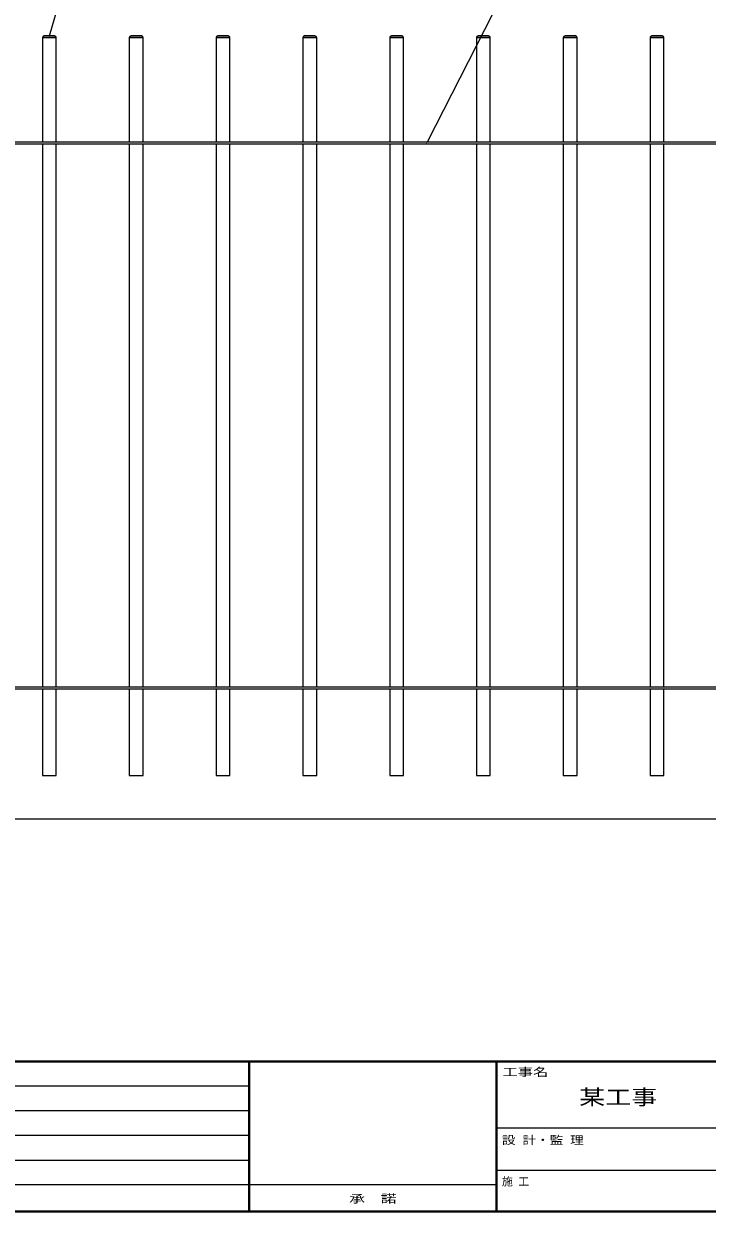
# Model space of a CAD drawing. Units: millimetres, scale not verified. Extents: x -210 to 199, y -148 to 137.
# Drawn here: x -103.8 to -5.4, y -148.1 to 23 of the extents above; entities that cross this region are included whole.
import ezdxf
from ezdxf.enums import TextEntityAlignment as Align

# ---------------------------------------------------------------- set-up
doc = ezdxf.new("R2010")
doc.units = ezdxf.units.MM
for name, color, linetype, lineweight in [('0-0', 6, 'Continuous', 25), ('0-1_0', 6, 'Continuous', 25), ('0-3_横桟', 2, 'Continuous', 25), ('0-4_文字', 7, 'Continuous', 25), ('0-7_縦格子', 6, 'Continuous', 25), ('0-9_THN', 4, 'Continuous', 9)]:
    doc.layers.add(name, color=color, linetype=linetype, lineweight=lineweight)
doc.styles.add('ＭＳ ゴシック', font='')
doc.styles.add('ＭＳ 明朝', font='')
doc.styles.get('ＭＳ ゴシック').set_extended_font_data('MS Gothic')
doc.styles.get('ＭＳ 明朝').set_extended_font_data('MS Mincho')

# ---------------------------------------------------------------- blocks, each defined once
blk = doc.blocks.new('A$C54DE35E0')
at = {"layer": '0-1_0'}
for p, q in [((0, -368.5), (556.725, -368.5)), ((0.2, -368.7), (556.525, -368.7)), ((186.106, -399), (186.106, -368.5)), ((186.306, -399), (186.306, -368.5)), ((235.906, -368.5), (235.906, -399)), ((236.106, -368.5), (236.106, -399)), ((76.106, -373.5), (186.106, -373.5)), ((76.106, -378.5), (186.106, -378.5)), ((236.106, -382), (541.973, -382)), ((76.106, -383.5), (186.106, -383.5)), ((76.106, -388.5), (186.106, -388.5)), ((236.106, -390.5), (386.973, -390.5)), ((236.106, -393.5), (0, -393.5)), ((556.525, -398.8), (0.2, -398.8))]:
    blk.add_line(p, q, dxfattribs=at)
blk.add_lwpolyline([(556.725, -399), (0, -399), (0, 0)], dxfattribs=at)
at = {"layer": '0-1_0', "style": 'ＭＳ 明朝'}
for s, width, p in [('工事名\u3000', 1.4, (237.229, -372.052)), ('設 計・監 理  ', 1.25, (237.116, -385.753)), ('承  諾', 1.45, (206.325, -397.561))]:
    blk.add_text(s, height=1.613, dxfattribs=dict(at, width=width)).set_placement(p, align=Align.BOTTOM_LEFT)
blk.add_text('施 工  ', height=1.613, dxfattribs=at).set_placement((237.116, -394.104), align=Align.BOTTOM_LEFT)
blk = doc.blocks.new('filled_arrow')
at = {"color": 0, "linetype": 'Continuous', "lineweight": -2}
blk.add_solid([(7.5, 1.25), (0, 0), (7.5, -1.25)], dxfattribs=at)
blk = doc.blocks.new('DIMENSION_005_')
at = {"layer": '0-4_文字'}
blk.add_line((33410.532, -63190.38), (33535.532, -62944.921), dxfattribs=at)
at = {"layer": '0-4_文字', "xscale": 0.267, "yscale": 0.267, "rotation": 243}
blk.add_blockref('filled_arrow', (33410.532, -63190.38), dxfattribs=at)
blk = doc.blocks.new('DIMENSION_006_')
at = {"layer": '0-4_文字'}
blk.add_lwpolyline([(32974.965, -63068.38), (33008.965, -62951.778), (33024.965, -62951.778), (33138.696, -62951.778)], dxfattribs=at)
at = {"layer": '0-4_文字', "xscale": 0.267, "yscale": 0.267, "rotation": 253.7}
blk.add_blockref('filled_arrow', (32974.965, -63068.38), dxfattribs=at)
at = {"layer": '0-4_文字', "style": 'ＭＳ ゴシック', "width": 1.2}
blk.add_text('樹脂ｷｬｯﾌﾟ', height=14.66, dxfattribs=at).set_placement((33029.965, -62946.778), align=Align.BOTTOM_LEFT)
blk = doc.blocks.new('Viewport_NO.1')
at = {"layer": '0-3_横桟'}
for p, q in [((32398.965, -63190.38), (34350.965, -63190.38)), ((32399.965, -63192.58), (34349.965, -63192.58)), ((32398.965, -63818.18), (34350.965, -63818.18)), ((32399.965, -63820.38), (34349.965, -63820.38))]:
    blk.add_line(p, q, dxfattribs=at)
at = {"layer": '0-7_縦格子'}
for p, q in [((32967.015, -63192.58), (32967.015, -63818.18)), ((32982.915, -63818.18), (32982.915, -63192.58)), ((33067.015, -63192.58), (33067.015, -63818.18)), ((33082.915, -63818.18), (33082.915, -63192.58)), ((33167.015, -63192.58), (33167.015, -63818.18)), ((33182.915, -63818.18), (33182.915, -63192.58)), ((33267.015, -63192.58), (33267.015, -63818.18)), ((33282.915, -63818.18), (33282.915, -63192.58)), ((33367.015, -63192.58), (33367.015, -63818.18)), ((33382.915, -63818.18), (33382.915, -63192.58)), ((33467.015, -63192.58), (33467.015, -63818.18)), ((33482.915, -63818.18), (33482.915, -63192.58)), ((33567.015, -63192.58), (33567.015, -63818.18)), ((33582.915, -63818.18), (33582.915, -63192.58)), ((33667.015, -63192.58), (33667.015, -63818.18)), ((33682.915, -63818.18), (33682.915, -63192.58))]:
    blk.add_line(p, q, dxfattribs=at)
for points in [[(32982.915, -63190.38), (32982.915, -63070.38), (32967.015, -63070.38), (32967.015, -63190.38)], [(33082.915, -63190.38), (33082.915, -63070.38), (33067.015, -63070.38), (33067.015, -63190.38)], [(33182.915, -63190.38), (33182.915, -63070.38), (33167.015, -63070.38), (33167.015, -63190.38)], [(33282.915, -63190.38), (33282.915, -63070.38), (33267.015, -63070.38), (33267.015, -63190.38)], [(33382.915, -63190.38), (33382.915, -63070.38), (33367.015, -63070.38), (33367.015, -63190.38)], [(33482.915, -63190.38), (33482.915, -63070.38), (33467.015, -63070.38), (33467.015, -63190.38)], [(33582.915, -63190.38), (33582.915, -63070.38), (33567.015, -63070.38), (33567.015, -63190.38)], [(33682.915, -63190.38), (33682.915, -63070.38), (33667.015, -63070.38), (33667.015, -63190.38)], [(32967.015, -63820.38), (32967.015, -63920.38), (32982.915, -63920.38), (32982.915, -63820.38)], [(33067.015, -63820.38), (33067.015, -63920.38), (33082.915, -63920.38), (33082.915, -63820.38)], [(33167.015, -63820.38), (33167.015, -63920.38), (33182.915, -63920.38), (33182.915, -63820.38)], [(33267.015, -63820.38), (33267.015, -63920.38), (33282.915, -63920.38), (33282.915, -63820.38)], [(33367.015, -63820.38), (33367.015, -63920.38), (33382.915, -63920.38), (33382.915, -63820.38)], [(33467.015, -63820.38), (33467.015, -63920.38), (33482.915, -63920.38), (33482.915, -63820.38)], [(33567.015, -63820.38), (33567.015, -63920.38), (33582.915, -63920.38), (33582.915, -63820.38)], [(33667.015, -63820.38), (33667.015, -63920.38), (33682.915, -63920.38), (33682.915, -63820.38)]]:
    blk.add_lwpolyline(points, dxfattribs=at)
at = {"layer": '0-9_THN'}
for p, q in [((32967.015, -63070.38), (32982.915, -63070.38)), ((32980.915, -63068.38), (32969.015, -63068.38)), ((33067.015, -63070.38), (33082.915, -63070.38)), ((33080.915, -63068.38), (33069.015, -63068.38)), ((33167.015, -63070.38), (33182.915, -63070.38)), ((33180.915, -63068.38), (33169.015, -63068.38)), ((33267.015, -63070.38), (33282.915, -63070.38)), ((33280.915, -63068.38), (33269.015, -63068.38)), ((33367.015, -63070.38), (33382.915, -63070.38)), ((33380.915, -63068.38), (33369.015, -63068.38)), ((33467.015, -63070.38), (33482.915, -63070.38)), ((33480.915, -63068.38), (33469.015, -63068.38)), ((33567.015, -63070.38), (33582.915, -63070.38)), ((33580.915, -63068.38), (33569.015, -63068.38)), ((33667.015, -63070.38), (33682.915, -63070.38)), ((33680.915, -63068.38), (33669.015, -63068.38)), ((32154.078, -63970.38), (34284.965, -63970.38))]:
    blk.add_line(p, q, dxfattribs=at)
for centre, start, end in [((32969.015, -63070.38), 90, 180), ((32980.915, -63070.38), 0, 90), ((33069.015, -63070.38), 90, 180), ((33080.915, -63070.38), 0, 90), ((33169.015, -63070.38), 90, 180), ((33180.915, -63070.38), 0, 90), ((33269.015, -63070.38), 90, 180), ((33280.915, -63070.38), 0, 90), ((33369.015, -63070.38), 90, 180), ((33380.915, -63070.38), 0, 90), ((33469.015, -63070.38), 90, 180), ((33480.915, -63070.38), 0, 90), ((33569.015, -63070.38), 90, 180), ((33580.915, -63070.38), 0, 90), ((33669.015, -63070.38), 90, 180), ((33680.915, -63070.38), 0, 90)]:
    blk.add_arc(centre, 2, start, end, dxfattribs=at)
at = {"layer": '0-0', "xscale": 5.715959, "yscale": 5.715959}
blk.add_blockref('A$C54DE35E0', (32140.978, -62142.773), dxfattribs=at)
at = {"layer": '0-4_文字'}
for name in ['DIMENSION_006_', 'DIMENSION_005_']:
    blk.add_blockref(name, (0, 0), dxfattribs=at)
at = {"layer": '0-1_0', "color": 7, "style": 'ＭＳ ゴシック', "width": 1.25}
blk.add_text('某工事', height=17.6, dxfattribs=at).set_placement((33585.337, -64304.864), align=Align.BOTTOM_LEFT)

msp = doc.modelspace()

# ---------------------------------------------------------------- block references
at = {"layer": '0-0', "xscale": 0.125, "yscale": 0.125}
msp.add_blockref('Viewport_NO.1', (-4221.973, 7904.846), dxfattribs=at)

doc.saveas('drawing.dxf')
